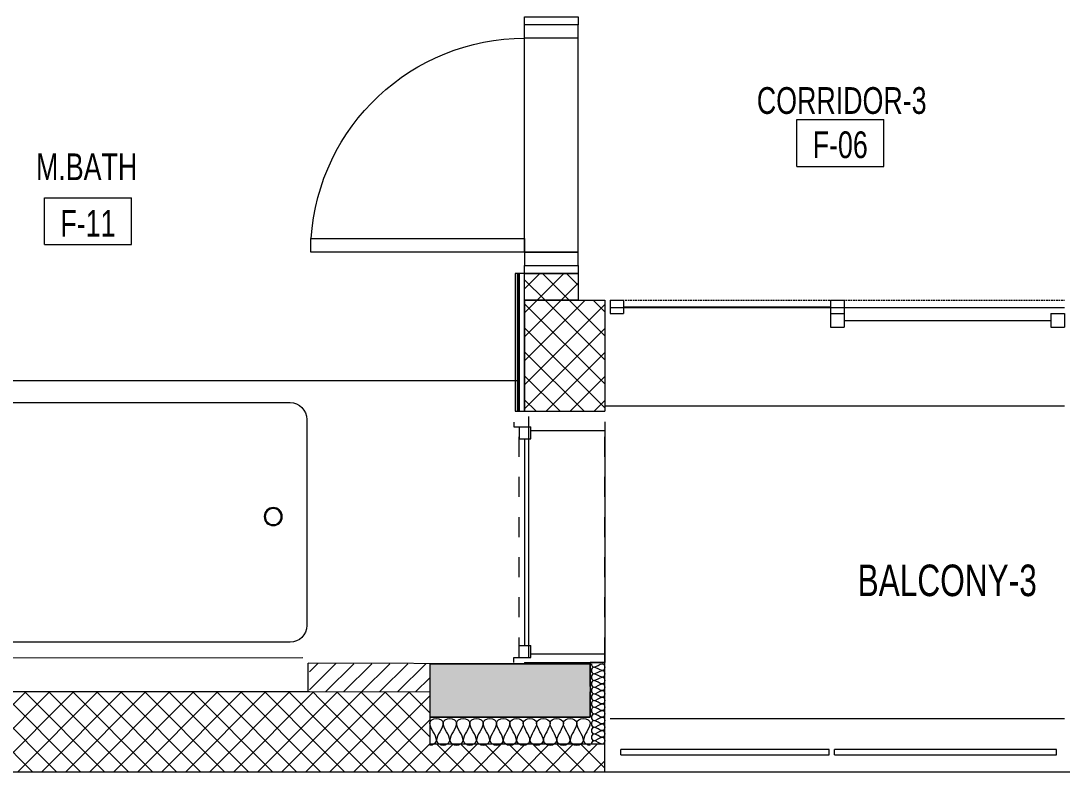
# Model space of a CAD drawing. Header units: millimetres. Extents: x -18512 to 101824, y -95768 to 52898.
# Drawn here: x 63793 to 67708, y -89132 to -86323 of the extents above; entities that cross this region are included whole.
import ezdxf

# ---------------------------------------------------------------- set-up
doc = ezdxf.new("R2010")
doc.units = ezdxf.units.MM
doc.header["$LTSCALE"] = 25
doc.linetypes.add('Dash 3mm', pattern=[6, 3, -3])
doc.linetypes.add('HIDDEN', pattern=[0.375, 0.25, -0.125])
doc.layers.get('0').update_dxf_attribs({"color": 254, "lineweight": 0})
for name, color, linetype, lineweight in [('A-ANNO-TEXT', 2, 'Continuous', 9), ('A-AREA-IDEN', 2, 'Continuous', 9), ('A-DETL-INSL', 8, 'Continuous', 9), ('A-DETL-MBND', 5, 'HIDDEN', 9), ('A-DOOR', 31, 'Continuous', 18), ('A-DOOR-FRAM', 1, 'Continuous', 18), ('A-DOOR-GLAZ', 1, 'Continuous', 18), ('A-FLOR-OTLN', 6, 'Continuous', 18), ('A-GLAZ', 6, 'Continuous', 9), ('A-GLAZ-FRAM', 6, 'Continuous', 18), ('A-GLAZ-GLAS', 6, 'Continuous', 18), ('A-WOODEN DOOR FRAM', 9, 'Continuous', 9), ('I-FLR-TILE', 253, 'Continuous', 9), ('I-WALL', 2, 'Continuous', 9), ('S-COLS', 6, 'Continuous', 9)]:
    doc.layers.add(name, color=color, linetype=linetype, lineweight=lineweight)
doc.layers.add('AR WALL HATCH', color=8, linetype='Continuous')
doc.layers.add('HAT', color=8, linetype='Continuous')
doc.styles.add('Arial Narrow_3', font='fi_9001f.ttf', dxfattribs={"width": 0.75, "height": 117.993921})
doc.styles.add('Arial Narrow_4', font='fi_9001f.ttf', dxfattribs={"width": 0.75, "height": 147.492401})
pattern_1 = [(45, (59229.075, -128347.31), (-44.90128, 44.90128), []), (135, (59229.075, -128347.31), (-44.90128, -44.90128), [])]

# ---------------------------------------------------------------- blocks, each defined once
blk = doc.blocks.new('A$C6F726D13')
at = {"color": 252, "lineweight": 9}
for p, q in [((-523, -80), (-2275.9, -80)), ((-460, -913.5), (-460, -143)), ((-2275.9, -976.5), (-523, -976.5))]:
    blk.add_line(p, q, dxfattribs=at)
at = {"color": 252, "lineweight": 5}
blk.add_line((-2535, -1059.7), (335, -1059.7), dxfattribs=at)
at = {"color": 252, "lineweight": 9}
for radius in [33.8, 30, 30]:
    blk.add_circle((-585.8, -550.1), radius, dxfattribs=at)
for centre, start, end in [((-523, -143), 0, 90), ((-523, -913.5), 270, 0)]:
    blk.add_arc(centre, 63, start, end, dxfattribs=at)
blk = doc.blocks.new('E  Naga_Single-Panel3 - NAGA-Formal Powder Room Door _WD04_-9060551-FIRST FLOOR PLAN')
at = {"layer": 'A-DOOR', "lineweight": 18}
for p, q in [((400, 900), (349, 900)), ((349, 900), (349, 100)), ((400, 100), (400, 900)), ((-400, 100), (-450, 100)), ((-400, -100), (-400, 100)), ((349, 100), (400, 100)), ((400, -100), (400, 100)), ((400, 100), (450, 100)), ((400, 100), (400, -100)), ((-400, -100), (-450, -100)), ((450, -100), (400, -100))]:
    blk.add_line(p, q, dxfattribs=at)
at = {"layer": 'A-DOOR'}
blk.add_arc((400, 100), 800, 93.6551, 180, dxfattribs=at)
blk = doc.blocks.new('F  Fixed - 90 x 270-9060088-FIRST FLOOR PLAN')
at = {"layer": 'A-GLAZ', "linetype": 'Dash 3mm', "lineweight": 18}
for p, q in [((-431, 157), (450, 157)), ((-380.7, 157), (-431, 157)), ((-431, -164), (431, -164))]:
    blk.add_line(p, q, dxfattribs=at)
at = {"layer": 'A-GLAZ-FRAM'}
for p, q in [((-450, 157), (-418, 157)), ((-418, -120), (-418, 157)), ((418, -120), (418, 157)), ((450, 157), (418, 157)), ((-431, -183), (-431, -120)), ((-431, -120), (-387, -120)), ((-387, -164), (-387, -120)), ((387, -120), (431, -120)), ((387, -164), (387, -120)), ((431, -183), (431, -120)), ((-450, -183), (-431, -183)), ((-431, -164), (-387, -164)), ((431, -164), (387, -164)), ((448.9, -183), (431, -183))]:
    blk.add_line(p, q, dxfattribs=at)
at = {"layer": 'A-GLAZ-GLAS'}
blk.add_line((-387, -142), (387, -142), dxfattribs=at)
blk = doc.blocks.new('G  Naga_Sliding-Panel - NAGA-Glass Door _GD03_-8615353-FIRST FLOOR PLAN')
at = {"layer": 'A-DOOR-FRAM'}
for p, q in [((-25.4, -197), (25.4, -197)), ((-25.4, -247), (-25.4, -197)), ((25.4, -247), (25.4, -197)), ((799.2, -197), (850, -197)), ((799.2, -247), (799.2, -197)), ((850, -247), (850, -197)), ((-850, -247), (-800, -247)), ((-850, -297), (-850, -247)), ((-800, -297), (-800, -247)), ((-25.4, -247), (25.4, -247)), ((-25.4, -247), (25.4, -247)), ((-25.4, -297), (-25.4, -247)), ((25.4, -297), (25.4, -247)), ((799.2, -247), (850, -247)), ((-850, -297), (-800, -297)), ((-25.4, -297), (25.4, -297))]:
    blk.add_line(p, q, dxfattribs=at)
at = {"layer": 'A-DOOR-GLAZ'}
for p, q in [((25.4, -222), (799.2, -222)), ((-800, -272), (-25.4, -272))]:
    blk.add_line(p, q, dxfattribs=at)
blk = doc.blocks.new('M_NAGA Room Tag - Room Tag-1756429-FIRST FLOOR PLAN')
at = {"layer": 'A-AREA-IDEN'}
for p, q in [((-3.25, 1.75), (-3.25, -1.75)), ((-3.25, 1.75), (3.25, 1.75)), ((3.25, 1.75), (3.25, -1.75)), ((-3.25, -1.75), (3.25, -1.75))]:
    blk.add_line(p, q, dxfattribs=at)

msp = doc.modelspace()

# ---------------------------------------------------------------- hatches: boundary and pattern name
at = {"layer": 'AR WALL HATCH', "lineweight": 5}
h = msp.add_hatch(dxfattribs=at)
h.set_pattern_fill('ANSI37', color=256, scale=20, style=0)
h.set_pattern_definition(pattern_1)
h.paths.add_polyline_path([(65878.1, -87367.6), (65678.1, -87367.6), (65678.1, -87267.6), (65878.1, -87267.6)])
h = msp.add_hatch(dxfattribs=at)
h.set_pattern_fill('ANSI37', color=256, scale=20, style=0)
h.set_pattern_definition(pattern_1)
h.paths.add_polyline_path([(65978.1, -87367.6), (65678.1, -87367.6), (65678.1, -87782.4), (65978.1, -87782.4)])
h = msp.add_hatch(dxfattribs=at)
h.set_pattern_fill('ANSI37', color=256, scale=20, style=0)
h.set_pattern_definition(pattern_1)
h.paths.add_polyline_path([(61968.1, -88832.4), (64913.1, -88832.4), (64913.1, -89132.4), (61828.1, -89132.4), (61828.1, -88976.9), (61818.1, -88976.9), (61818.1, -88836.9), (61818.1, -88676.9), (61968.1, -88676.9)])
h = msp.add_hatch(dxfattribs=at)
h.set_pattern_fill('ANSI31', color=256, scale=15, style=0)
h.set_pattern_definition([(45, (59229.075, -128347.31), (-33.67596, 33.67596), [])])
h.paths.add_polyline_path([(64873.1, -88725.4), (64973.1, -88725.6), (64973.1, -88726.9), (65323.1, -88726.9), (65323.1, -88832.4), (64873.1, -88832.4)])
h = msp.add_hatch(dxfattribs=at)
h.set_pattern_fill('ANSI37', color=256, scale=20, style=0)
h.set_pattern_definition(pattern_1)
h.paths.add_polyline_path([(65323.1, -89026.9), (65978.1, -89026.9), (65978.1, -89132.4), (64913.1, -89132.4), (64913.1, -88832.4), (65323.1, -88832.4)])
at = {"layer": 'HAT'}
h = msp.add_hatch(dxfattribs=at)
h.set_pattern_fill('AR-SAND', color=256, scale=0.1, angle=-90, style=0)
h.set_pattern_definition([(307.5, (77212.9205, -137887.532), (4.89413237, 0.16000313), [0, -3.8608, 0, -4.318, 0, -4.1275]), (277.5, (77212.9205, -137887.532), (7.168251, -4.4952328), [0, -2.0828, 0, -3.4798, 0, -1.3335]), (237.5, (77212.9205, -137884.408), (0.01437185, -7.9099237), [0, -1.27, 0, -4.572, 0, -5.969]), (227.5, (77212.9205, -137884.408), (2.2292932, -7.6355645), [0, -0.635, 0, -2.9972, 0, -3.429])])
h.paths.add_polyline_path([(65653.1, -87782.4), (65653.1, -87267.6), (65643.1, -87267.6), (65643.1, -87782.4)])
at = {"layer": 'S-COLS', "lineweight": 5}
msp.add_hatch(color=252, dxfattribs=at).paths.add_polyline_path([(65323.1, -88726.9), (65923.1, -88726.9), (65923.1, -88926.9), (65323.1, -88926.9), (65323.1, -88826.9)], flags=0)

# ---------------------------------------------------------------- linework, layer by layer
at = {"layer": 'A-DETL-INSL', "color": 1}
msp.add_lwpolyline([(65323.1, -88926.9), (65323.1, -89026.9), (65978.1, -89026.9), (65978.1, -88722.4), (65923.1, -88722.4), (65923.1, -88726.9)], dxfattribs=at)
at = {"layer": 'A-DETL-INSL'}
for points in [[(65928.1, -88727.4), (65928.1, -88733.2), (65932.6, -88739.9), (65936.5, -88739.9)], [(65936.5, -88739.9), (65932.6, -88739.9), (65923.7, -88752.4), (65932.6, -88764.9), (65936.5, -88764.9)], [(65936.5, -88739.9), (65947.9, -88739.9), (65958.4, -88727.4), (65969.8, -88727.4)], [(65969.8, -88752.4), (65958.4, -88752.4), (65947.9, -88739.9), (65936.5, -88739.9)], [(65936.5, -88764.9), (65947.9, -88764.9), (65958.4, -88752.4), (65969.8, -88752.4)], [(65969.8, -88727.4), (65973.7, -88727.4), (65982.6, -88739.9), (65973.7, -88752.4), (65969.8, -88752.4)], [(65969.8, -88752.4), (65973.7, -88752.4), (65982.6, -88764.9), (65973.7, -88777.4), (65969.8, -88777.4)], [(65936.5, -88764.9), (65932.6, -88764.9), (65923.7, -88777.4), (65932.6, -88789.9), (65936.5, -88789.9)], [(65936.5, -88789.9), (65932.6, -88789.9), (65923.7, -88802.4), (65932.6, -88814.9), (65936.5, -88814.9)], [(65969.8, -88777.4), (65958.4, -88777.4), (65947.9, -88764.9), (65936.5, -88764.9)], [(65936.5, -88789.9), (65947.9, -88789.9), (65958.4, -88777.4), (65969.8, -88777.4)], [(65969.8, -88802.4), (65958.4, -88802.4), (65947.9, -88789.9), (65936.5, -88789.9)], [(65969.8, -88777.4), (65973.7, -88777.4), (65982.6, -88789.9), (65973.7, -88802.4), (65969.8, -88802.4)], [(65936.5, -88814.9), (65932.6, -88814.9), (65923.7, -88827.4), (65932.6, -88839.9), (65936.5, -88839.9)], [(65936.5, -88814.9), (65947.9, -88814.9), (65958.4, -88802.4), (65969.8, -88802.4)], [(65969.8, -88827.4), (65958.4, -88827.4), (65947.9, -88814.9), (65936.5, -88814.9)], [(65936.5, -88839.9), (65947.9, -88839.9), (65958.4, -88827.4), (65969.8, -88827.4)], [(65969.8, -88802.4), (65973.7, -88802.4), (65982.6, -88814.9), (65973.7, -88827.4), (65969.8, -88827.4)], [(65969.8, -88827.4), (65973.7, -88827.4), (65982.6, -88839.9), (65973.7, -88852.4), (65969.8, -88852.4)], [(65936.5, -88839.9), (65932.6, -88839.9), (65923.7, -88852.4), (65932.6, -88864.9), (65936.5, -88864.9)], [(65936.5, -88864.9), (65932.6, -88864.9), (65923.7, -88877.4), (65932.6, -88889.9), (65936.5, -88889.9)], [(65969.8, -88852.4), (65958.4, -88852.4), (65947.9, -88839.9), (65936.5, -88839.9)], [(65936.5, -88864.9), (65947.9, -88864.9), (65958.4, -88852.4), (65969.8, -88852.4)], [(65969.8, -88877.4), (65958.4, -88877.4), (65947.9, -88864.9), (65936.5, -88864.9)], [(65969.8, -88852.4), (65973.7, -88852.4), (65982.6, -88864.9), (65973.7, -88877.4), (65969.8, -88877.4)], [(65936.5, -88889.9), (65932.6, -88889.9), (65923.7, -88902.4), (65932.6, -88914.9), (65936.5, -88914.9)], [(65936.5, -88889.9), (65947.9, -88889.9), (65958.4, -88877.4), (65969.8, -88877.4)], [(65969.8, -88902.4), (65958.4, -88902.4), (65947.9, -88889.9), (65936.5, -88889.9)], [(65936.5, -88914.9), (65947.9, -88914.9), (65958.4, -88902.4), (65969.8, -88902.4)], [(65969.8, -88877.4), (65973.7, -88877.4), (65982.6, -88889.9), (65973.7, -88902.4), (65969.8, -88902.4)], [(65969.8, -88902.4), (65973.7, -88902.4), (65982.6, -88914.9), (65973.7, -88927.4), (65969.8, -88927.4)], [(65323.1, -88948.1), (65323.1, -88940.2), (65348.1, -88922.6), (65373.1, -88940.2), (65373.1, -88948.1)], [(65348.1, -89014.7), (65348.1, -88991.8), (65323.1, -88971), (65323.1, -88948.1)], [(65373.1, -88948.1), (65373.1, -88971), (65348.1, -88991.8), (65348.1, -89014.7)], [(65373.1, -88948.1), (65373.1, -88940.2), (65398.1, -88922.6), (65423.1, -88940.2), (65423.1, -88948.1)], [(65398.1, -89014.7), (65398.1, -88991.8), (65373.1, -88971), (65373.1, -88948.1)], [(65423.1, -88948.1), (65423.1, -88971), (65398.1, -88991.8), (65398.1, -89014.7)], [(65423.1, -88948.1), (65423.1, -88940.2), (65448.1, -88922.6), (65473.1, -88940.2), (65473.1, -88948.1)], [(65448.1, -89014.7), (65448.1, -88991.8), (65423.1, -88971), (65423.1, -88948.1)], [(65473.1, -88948.1), (65473.1, -88971), (65448.1, -88991.8), (65448.1, -89014.7)], [(65473.1, -88948.1), (65473.1, -88940.2), (65498.1, -88922.6), (65523.1, -88940.2), (65523.1, -88948.1)], [(65498.1, -89014.7), (65498.1, -88991.8), (65473.1, -88971), (65473.1, -88948.1)], [(65523.1, -88948.1), (65523.1, -88971), (65498.1, -88991.8), (65498.1, -89014.7)], [(65523.1, -88948.1), (65523.1, -88940.2), (65548.1, -88922.6), (65573.1, -88940.2), (65573.1, -88948.1)], [(65548.1, -89014.7), (65548.1, -88991.8), (65523.1, -88971), (65523.1, -88948.1)], [(65573.1, -88948.1), (65573.1, -88971), (65548.1, -88991.8), (65548.1, -89014.7)], [(65573.1, -88948.1), (65573.1, -88940.2), (65598.1, -88922.6), (65623.1, -88940.2), (65623.1, -88948.1)], [(65598.1, -89014.7), (65598.1, -88991.8), (65573.1, -88971), (65573.1, -88948.1)], [(65623.1, -88948.1), (65623.1, -88971), (65598.1, -88991.8), (65598.1, -89014.7)], [(65623.1, -88948.1), (65623.1, -88940.2), (65648.1, -88922.6), (65673.1, -88940.2), (65673.1, -88948.1)], [(65648.1, -89014.7), (65648.1, -88991.8), (65623.1, -88971), (65623.1, -88948.1)], [(65673.1, -88948.1), (65673.1, -88971), (65648.1, -88991.8), (65648.1, -89014.7)], [(65673.1, -88948.1), (65673.1, -88940.2), (65698.1, -88922.6), (65723.1, -88940.2), (65723.1, -88948.1)], [(65698.1, -89014.7), (65698.1, -88991.8), (65673.1, -88971), (65673.1, -88948.1)], [(65723.1, -88948.1), (65723.1, -88971), (65698.1, -88991.8), (65698.1, -89014.7)], [(65723.1, -88948.1), (65723.1, -88940.2), (65748.1, -88922.6), (65773.1, -88940.2), (65773.1, -88948.1)], [(65748.1, -89014.7), (65748.1, -88991.8), (65723.1, -88971), (65723.1, -88948.1)], [(65773.1, -88948.1), (65773.1, -88971), (65748.1, -88991.8), (65748.1, -89014.7)], [(65773.1, -88948.1), (65773.1, -88940.2), (65798.1, -88922.6), (65823.1, -88940.2), (65823.1, -88948.1)], [(65798.1, -89014.7), (65798.1, -88991.8), (65773.1, -88971), (65773.1, -88948.1)], [(65823.1, -88948.1), (65823.1, -88971), (65798.1, -88991.8), (65798.1, -89014.7)], [(65823.1, -88948.1), (65823.1, -88940.2), (65848.1, -88922.6), (65873.1, -88940.2), (65873.1, -88948.1)], [(65848.1, -89014.7), (65848.1, -88991.8), (65823.1, -88971), (65823.1, -88948.1)], [(65873.1, -88948.1), (65873.1, -88971), (65848.1, -88991.8), (65848.1, -89014.7)], [(65873.1, -88948.1), (65873.1, -88940.2), (65898.1, -88922.6), (65923.1, -88940.2), (65923.1, -88948.1)], [(65898.1, -89014.7), (65898.1, -88991.8), (65873.1, -88971), (65873.1, -88948.1)], [(65923.1, -88948.1), (65923.1, -88971), (65898.1, -88991.8), (65898.1, -89014.7)], [(65936.5, -88914.9), (65932.6, -88914.9), (65928.1, -88921.5), (65928.1, -88927.4)], [(65936.5, -88914.9), (65932.6, -88914.9), (65923.7, -88927.4), (65932.6, -88939.9), (65936.5, -88939.9)], [(65936.5, -88939.9), (65932.6, -88939.9), (65923.7, -88952.4), (65932.6, -88964.9), (65936.5, -88964.9)], [(65969.8, -88927.4), (65958.4, -88927.4), (65947.9, -88914.9), (65936.5, -88914.9)], [(65936.5, -88939.9), (65947.9, -88939.9), (65958.4, -88927.4), (65969.8, -88927.4)], [(65969.8, -88952.4), (65958.4, -88952.4), (65947.9, -88939.9), (65936.5, -88939.9)], [(65969.8, -88927.4), (65973.7, -88927.4), (65982.6, -88939.9), (65973.7, -88952.4), (65969.8, -88952.4)], [(65936.5, -88964.9), (65932.6, -88964.9), (65928.1, -88971.5), (65928.1, -88977.4)], [(65936.5, -88964.9), (65932.6, -88964.9), (65923.7, -88977.4), (65932.6, -88989.9), (65936.5, -88989.9)], [(65936.5, -88989.9), (65932.6, -88989.9), (65923.7, -89002.4), (65932.6, -89014.9), (65936.5, -89014.9)], [(65936.5, -88964.9), (65947.9, -88964.9), (65958.4, -88952.4), (65969.8, -88952.4)], [(65969.8, -88977.4), (65958.4, -88977.4), (65947.9, -88964.9), (65936.5, -88964.9)], [(65936.5, -88989.9), (65947.9, -88989.9), (65958.4, -88977.4), (65969.8, -88977.4)], [(65969.8, -89002.4), (65958.4, -89002.4), (65947.9, -88989.9), (65936.5, -88989.9)], [(65969.8, -88952.4), (65973.7, -88952.4), (65982.6, -88964.9), (65973.7, -88977.4), (65969.8, -88977.4)], [(65969.8, -88977.4), (65973.7, -88977.4), (65982.6, -88989.9), (65973.7, -89002.4), (65969.8, -89002.4)], [(65323.1, -89031.4), (65334.9, -89031.4), (65348.1, -89022.6), (65348.1, -89014.7)], [(65348.1, -89014.7), (65348.1, -89022.6), (65373.1, -89040.2), (65398.1, -89022.6), (65398.1, -89014.7)], [(65398.1, -89014.7), (65398.1, -89022.6), (65423.1, -89040.2), (65448.1, -89022.6), (65448.1, -89014.7)], [(65448.1, -89014.7), (65448.1, -89022.6), (65473.1, -89040.2), (65498.1, -89022.6), (65498.1, -89014.7)], [(65498.1, -89014.7), (65498.1, -89022.6), (65523.1, -89040.2), (65548.1, -89022.6), (65548.1, -89014.7)], [(65548.1, -89014.7), (65548.1, -89022.6), (65573.1, -89040.2), (65598.1, -89022.6), (65598.1, -89014.7)], [(65598.1, -89014.7), (65598.1, -89022.6), (65623.1, -89040.2), (65648.1, -89022.6), (65648.1, -89014.7)], [(65648.1, -89014.7), (65648.1, -89022.6), (65673.1, -89040.2), (65698.1, -89022.6), (65698.1, -89014.7)], [(65698.1, -89014.7), (65698.1, -89022.6), (65723.1, -89040.2), (65748.1, -89022.6), (65748.1, -89014.7)], [(65748.1, -89014.7), (65748.1, -89022.6), (65773.1, -89040.2), (65798.1, -89022.6), (65798.1, -89014.7)], [(65798.1, -89014.7), (65798.1, -89022.6), (65823.1, -89040.2), (65848.1, -89022.6), (65848.1, -89014.7)], [(65848.1, -89014.7), (65848.1, -89022.6), (65873.1, -89040.2), (65898.1, -89022.6), (65898.1, -89014.7)], [(65898.1, -89014.7), (65898.1, -89022.6), (65911.4, -89031.4), (65923.1, -89031.4)], [(65936.5, -89014.9), (65932.6, -89014.9), (65928.1, -89021.5), (65928.1, -89027.4)], [(65936.5, -89014.9), (65947.9, -89014.9), (65958.4, -89002.4), (65969.8, -89002.4)], [(65969.8, -89027.4), (65958.4, -89027.4), (65947.9, -89014.9), (65936.5, -89014.9)], [(65969.8, -89002.4), (65973.7, -89002.4), (65982.6, -89014.9), (65973.7, -89027.4), (65969.8, -89027.4)]]:
    msp.add_open_spline(points, degree=3, dxfattribs=at)
at = {"layer": 'A-DETL-MBND'}
msp.add_line((65998.1, -87367.6), (67698.1, -87367.6), dxfattribs=at)
at = {"layer": 'A-DOOR'}
for p, q in [((65678.1, -87187.6), (65678.1, -86387.6)), ((65878.1, -87187.6), (65878.1, -86387.6))]:
    msp.add_line(p, q, dxfattribs=at)
at = {"layer": 'A-FLOR-OTLN'}
for p, q in [((67698.1, -87395.8), (65998.1, -87395.8)), ((65978.1, -87762.4), (67698.1, -87762.4)), ((65693.1, -87802.4), (65693.1, -88702.4)), ((65978.1, -87822.4), (65978.1, -88722.4)), ((64848.3, -88705.6), (62868.2, -88706.9)), ((65998.1, -88932.4), (67698.1, -88932.4)), ((67718.1, -89132.4), (65978.1, -89132.4))]:
    msp.add_line(p, q, dxfattribs=at)
at = {"layer": 'A-WOODEN DOOR FRAM'}
for points in [[(65678.1, -86307.6), (65878.1, -86307.6), (65878.1, -86337.6), (65678.1, -86337.6)], [(65678.1, -87237.6), (65878.1, -87237.6), (65878.1, -87267.6), (65678.1, -87267.6)]]:
    msp.add_lwpolyline(points, close=True, dxfattribs=at)
at = {"layer": 'I-FLR-TILE', "lineweight": 13}
for points in [[(65653.1, -87782.4), (65653.1, -87267.6), (65643.1, -87267.6), (65643.1, -87782.4)], [(65658.1, -87782.4), (65658.1, -87267.6), (65653.1, -87267.6), (65653.1, -87782.4)], [(65678.1, -87782.4), (65678.1, -87267.6), (65658.1, -87267.6), (65658.1, -87782.4)]]:
    msp.add_lwpolyline(points, close=True, dxfattribs=at)
at = {"layer": 'I-WALL'}
for p, q in [((65678.1, -87367.6), (65978.1, -87367.6)), ((65678.1, -87367.6), (65678.1, -87782.4)), ((65978.1, -87367.6), (65978.1, -87782.4)), ((65678.1, -87782.4), (65978.1, -87782.4)), ((64868.3, -88831), (64868.3, -88725.4)), ((65658.1, -88726.9), (64868.3, -88725.4)), ((65323.1, -88726.9), (65323.1, -88926.9)), ((65923.1, -88726.9), (65658.1, -88726.9)), ((65678.1, -88722.4), (65978.1, -88722.4)), ((65678.1, -88722.4), (65678.1, -88726.9)), ((65923.1, -88812.4), (65923.1, -88726.9)), ((64873.1, -88832.4), (61968.1, -88832.4)), ((64868.3, -88831), (65323.1, -88832.4)), ((65923.1, -88926.9), (65923.1, -88832.4)), ((65323.1, -88926.9), (65923.1, -88926.9)), ((65978.1, -89132.4), (65978.1, -89026.9)), ((66818.1, -89047.4), (66038.1, -89047.4)), ((66038.1, -89067.4), (66038.1, -89047.4)), ((66038.1, -89067.4), (66818.1, -89067.4)), ((66818.1, -89067.4), (66818.1, -89047.4)), ((67668.1, -89047.4), (66838.1, -89047.4)), ((66838.1, -89067.4), (66838.1, -89047.4)), ((66838.1, -89067.4), (67668.1, -89067.4)), ((67668.1, -89067.4), (67668.1, -89047.4)), ((65978.1, -89132.4), (61828.1, -89132.4))]:
    msp.add_line(p, q, dxfattribs=at)
msp.add_lwpolyline([(65878.1, -87367.6), (65678.1, -87367.6), (65678.1, -87267.6), (65878.1, -87267.6)], close=True, dxfattribs=at)
at = {"layer": 'S-COLS', "color": 8}
for p, q in [((65323.1, -88726.9), (65923.1, -88726.9)), ((65323.1, -88726.9), (65323.1, -88926.9)), ((65923.1, -88726.9), (65923.1, -88926.9)), ((65923.1, -88926.9), (65323.1, -88926.9))]:
    msp.add_line(p, q, dxfattribs=at)

# ---------------------------------------------------------------- block references
at = {"color": 252, "xscale": -1, "rotation": 180}
msp.add_blockref('A$C6F726D13', (65323.1, -88726.9), dxfattribs=at)
at = {"layer": 'A-AREA-IDEN', "lineweight": 18, "xscale": -49.99999999999998, "yscale": 49.99999999999998, "zscale": 49.99999999999998, "rotation": 180}
for p in [(66859.6, -86779.2), (64044.2, -87071.7)]:
    msp.add_blockref('M_NAGA Room Tag - Room Tag-1756429-FIRST FLOOR PLAN', p, dxfattribs=at)
at = {"layer": 'A-DOOR', "xscale": -1}
for name, p, rotation in [('E  Naga_Single-Panel3 - NAGA-Formal Powder Room Door _WD04_-9060551-FIRST FLOOR PLAN', (65778.1, -86787.6), 90), ('G  Naga_Sliding-Panel - NAGA-Glass Door _GD03_-8615353-FIRST FLOOR PLAN', (66848.1, -87664.6), 180)]:
    msp.add_blockref(name, p, dxfattribs=dict(at, rotation=rotation))
at = {"layer": 'A-GLAZ', "xscale": -1, "rotation": 270}
msp.add_blockref('F  Fixed - 90 x 270-9060088-FIRST FLOOR PLAN', (65821.1, -88272.4), dxfattribs=at)

# ---------------------------------------------------------------- texts
at = {"layer": 'A-ANNO-TEXT', "color": 7, "lineweight": 20, "insert": (66924.2, -88475.9), "char_height": 117.99, "width": 671.04, "attachment_point": 7, "line_spacing_factor": 0.968573, "style": 'Arial Narrow_3'}
msp.add_mtext('BALCONY-3', dxfattribs=at)
at = {"layer": 'A-AREA-IDEN', "lineweight": 18, "char_height": 100, "width": 889.2, "attachment_point": 8, "line_spacing_factor": 0.968573, "style": 'Arial Narrow_4'}
for s, insert in [('CORRIDOR-3', (66864.7, -86671.7)), ('F-06', (66859.2, -86837.2)), ('M.BATH', (64038.9, -86918.2)), ('F-11', (64043.8, -87129.7))]:
    msp.add_mtext(s, dxfattribs=dict(at, insert=insert))

doc.saveas('drawing.dxf')
